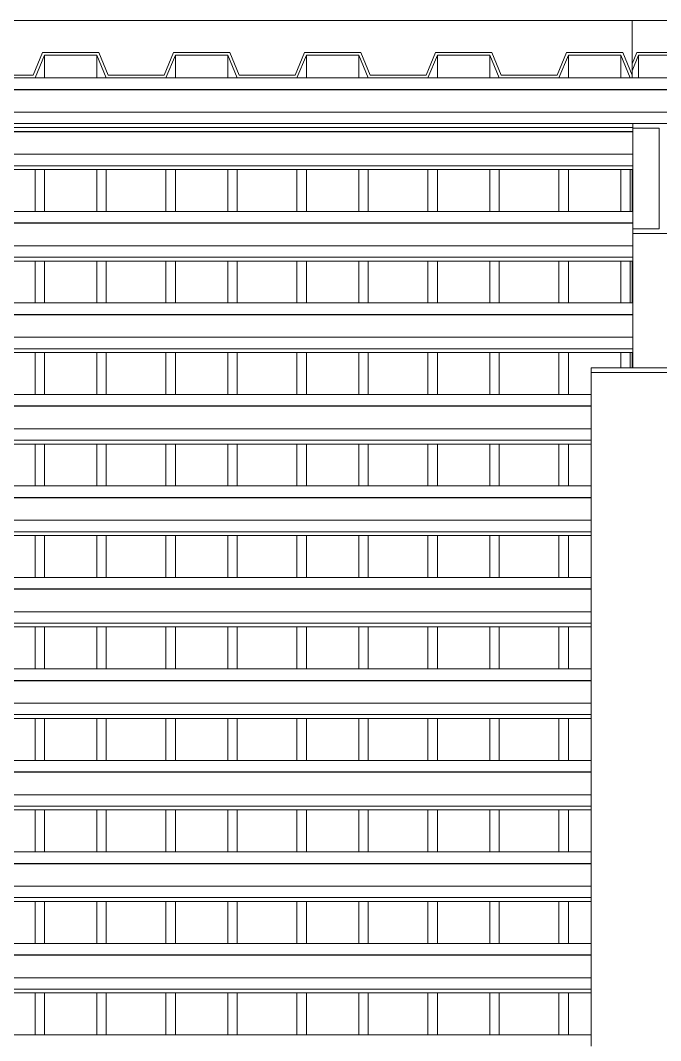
# Model space of a CAD drawing. Header units: metres. Extents: x 78 to 178, y -74 to 157.
# Drawn here: x 101.184 to 102.564, y -50.753 to -48.553 of the extents above; entities that cross this region are included whole.
import ezdxf

# ---------------------------------------------------------------- set-up
doc = ezdxf.new("R2010")
doc.units = ezdxf.units.M
doc.layers.add('01_Fina', color=252, linetype='Continuous', lineweight=15)

msp = doc.modelspace()

# ---------------------------------------------------------------- linework, layer by layer
at = {"layer": '01_Fina'}
for p, q in [((99.80945, -48.55302), (102.50247, -48.55302)), ((102.50247, -48.55302), (105.19549, -48.55302)), ((102.50247, -48.55302), (102.50247, -48.64673)), ((102.50247, -48.55302), (102.50247, -48.67139)), ((101.21144, -48.67139), (101.23161, -48.62207)), ((101.23552, -48.62772), (101.21535, -48.67704)), ((101.23161, -48.62207), (101.35264, -48.62207)), ((101.23552, -48.67704), (101.23552, -48.62772)), ((101.34873, -48.62772), (101.23552, -48.62772)), ((101.34873, -48.67704), (101.34873, -48.62772)), ((101.36891, -48.67704), (101.34873, -48.62772)), ((101.35264, -48.62207), (101.37282, -48.67139)), ((101.49385, -48.67139), (101.51402, -48.62207)), ((101.51793, -48.62772), (101.49776, -48.67704)), ((101.51402, -48.62207), (101.63506, -48.62207)), ((101.51793, -48.67704), (101.51793, -48.62772)), ((101.63115, -48.62772), (101.51793, -48.62772)), ((101.63115, -48.67704), (101.63115, -48.62772)), ((101.65132, -48.67704), (101.63115, -48.62772)), ((101.63506, -48.62207), (101.65523, -48.67139)), ((101.77626, -48.67139), (101.79644, -48.62207)), ((101.80035, -48.62772), (101.78017, -48.67704)), ((101.79644, -48.62207), (101.91747, -48.62207)), ((101.80035, -48.67704), (101.80035, -48.62772)), ((101.91356, -48.62772), (101.80035, -48.62772)), ((101.91356, -48.67704), (101.91356, -48.62772)), ((101.93373, -48.67704), (101.91356, -48.62772)), ((101.91747, -48.62207), (101.93764, -48.67139)), ((102.05868, -48.67139), (102.07885, -48.62207)), ((102.08276, -48.62772), (102.06259, -48.67704)), ((102.07885, -48.62207), (102.19989, -48.62207)), ((102.08276, -48.67704), (102.08276, -48.62772)), ((102.19598, -48.62772), (102.08276, -48.62772)), ((102.19598, -48.67704), (102.19598, -48.62772)), ((102.21615, -48.67704), (102.19598, -48.62772)), ((102.19989, -48.62207), (102.22006, -48.67139)), ((102.34109, -48.67139), (102.36126, -48.62207)), ((102.36517, -48.62772), (102.345, -48.67704)), ((102.36126, -48.62207), (102.4823, -48.62207)), ((102.36517, -48.67704), (102.36517, -48.62772)), ((102.47839, -48.62772), (102.36517, -48.62772)), ((102.47839, -48.67704), (102.47839, -48.62772)), ((102.49856, -48.67704), (102.47839, -48.62772)), ((102.4823, -48.62207), (102.50247, -48.67139)), ((102.50247, -48.64673), (102.51256, -48.62207)), ((102.51647, -48.62772), (102.50247, -48.66194)), ((102.51256, -48.62207), (102.63359, -48.62207)), ((102.51647, -48.67704), (102.51647, -48.62772)), ((102.62968, -48.62772), (102.51647, -48.62772)), ((102.50247, -48.64673), (102.50247, -48.66194)), ((101.21535, -48.67704), (101.08649, -48.67704)), ((101.21144, -48.67139), (101.0904, -48.67139)), ((101.21535, -48.67704), (101.23552, -48.67704)), ((101.23552, -48.67704), (101.34873, -48.67704)), ((101.34873, -48.67704), (101.36891, -48.67704)), ((101.49776, -48.67704), (101.36891, -48.67704)), ((101.49385, -48.67139), (101.37282, -48.67139)), ((101.49776, -48.67704), (101.51793, -48.67704)), ((101.51793, -48.67704), (101.63115, -48.67704)), ((101.63115, -48.67704), (101.65132, -48.67704)), ((101.78017, -48.67704), (101.65132, -48.67704)), ((101.77626, -48.67139), (101.65523, -48.67139)), ((101.78017, -48.67704), (101.80035, -48.67704)), ((101.80035, -48.67704), (101.91356, -48.67704)), ((101.91356, -48.67704), (101.93373, -48.67704)), ((102.06259, -48.67704), (101.93373, -48.67704)), ((102.05868, -48.67139), (101.93764, -48.67139)), ((102.06259, -48.67704), (102.08276, -48.67704)), ((102.08276, -48.67704), (102.19598, -48.67704)), ((102.19598, -48.67704), (102.21615, -48.67704)), ((102.345, -48.67704), (102.21615, -48.67704)), ((102.34109, -48.67139), (102.22006, -48.67139)), ((102.345, -48.67704), (102.36517, -48.67704)), ((102.36517, -48.67704), (102.47839, -48.67704)), ((102.47839, -48.67704), (102.49856, -48.67704)), ((102.50247, -48.67704), (102.49856, -48.67704)), ((102.50247, -48.67139), (102.50247, -48.66194)), ((102.50247, -48.67139), (102.50247, -48.67704)), ((102.50247, -48.67704), (102.51647, -48.67704)), ((102.51647, -48.67704), (102.62968, -48.67704)), ((99.80945, -48.7017), (114.49982, -48.7017)), ((99.80945, -48.70252), (114.49982, -48.70252)), ((99.80945, -48.75102), (114.49982, -48.75102)), ((99.80945, -48.77568), (102.50404, -48.77568)), ((99.80945, -48.7839), (102.50404, -48.7839)), ((99.80945, -48.79241), (102.50404, -48.79241)), ((102.50404, -48.77568), (102.62404, -48.77568)), ((102.50404, -48.7839), (102.50404, -48.77568)), ((102.50404, -48.78534), (102.50404, -48.7839)), ((102.56094, -48.78534), (102.50404, -48.78534)), ((102.50404, -48.78534), (102.50404, -48.79241)), ((102.50404, -48.79241), (102.50404, -48.79323)), ((102.56094, -48.78534), (102.56094, -49.00275)), ((99.80945, -48.79323), (102.50404, -48.79323)), ((102.50404, -48.79323), (102.50404, -48.84173)), ((99.80945, -48.84173), (102.50404, -48.84173)), ((102.50404, -48.84173), (102.50404, -48.86639)), ((99.80945, -48.86639), (102.50404, -48.86639)), ((101.08649, -48.87461), (101.21535, -48.87461)), ((101.21535, -48.96503), (101.21535, -48.87461)), ((101.21535, -48.87461), (101.23552, -48.87461)), ((101.23552, -48.96503), (101.23552, -48.87461)), ((101.23552, -48.87461), (101.34873, -48.87461)), ((101.34873, -48.96503), (101.34873, -48.87461)), ((101.34873, -48.87461), (101.36891, -48.87461)), ((101.36891, -48.96503), (101.36891, -48.87461)), ((101.36891, -48.87461), (101.49776, -48.87461)), ((101.49776, -48.96503), (101.49776, -48.87461)), ((101.49776, -48.87461), (101.51793, -48.87461)), ((101.51793, -48.96503), (101.51793, -48.87461)), ((101.51793, -48.87461), (101.63115, -48.87461)), ((101.63115, -48.96503), (101.63115, -48.87461)), ((101.63115, -48.87461), (101.65132, -48.87461)), ((101.65132, -48.96503), (101.65132, -48.87461)), ((101.65132, -48.87461), (101.78017, -48.87461)), ((101.78017, -48.96503), (101.78017, -48.87461)), ((101.78017, -48.87461), (101.80035, -48.87461)), ((101.80035, -48.96503), (101.80035, -48.87461)), ((101.80035, -48.87461), (101.91356, -48.87461)), ((101.91356, -48.96503), (101.91356, -48.87461)), ((101.91356, -48.87461), (101.93373, -48.87461)), ((101.93373, -48.96503), (101.93373, -48.87461)), ((101.93373, -48.87461), (102.06259, -48.87461)), ((102.06259, -48.96503), (102.06259, -48.87461)), ((102.06259, -48.87461), (102.08276, -48.87461)), ((102.08276, -48.96503), (102.08276, -48.87461)), ((102.08276, -48.87461), (102.19598, -48.87461)), ((102.19598, -48.96503), (102.19598, -48.87461)), ((102.19598, -48.87461), (102.21615, -48.87461)), ((102.21615, -48.96503), (102.21615, -48.87461)), ((102.21615, -48.87461), (102.345, -48.87461)), ((102.345, -48.96503), (102.345, -48.87461)), ((102.345, -48.87461), (102.36517, -48.87461)), ((102.36517, -48.96503), (102.36517, -48.87461)), ((102.36517, -48.87461), (102.47839, -48.87461)), ((102.47839, -48.96503), (102.47839, -48.87461)), ((102.47839, -48.87461), (102.49856, -48.87461)), ((102.49856, -48.96503), (102.49856, -48.87461)), ((102.49856, -48.87461), (102.50247, -48.87461)), ((102.50247, -48.87461), (102.50247, -48.96503)), ((102.50247, -48.87461), (102.50404, -48.87461)), ((102.50404, -48.86639), (102.50404, -48.87461)), ((102.50404, -48.87461), (102.50404, -48.96503)), ((101.08649, -48.96503), (101.21535, -48.96503)), ((101.21535, -48.96503), (101.23552, -48.96503)), ((101.23552, -48.96503), (101.34873, -48.96503)), ((101.34873, -48.96503), (101.36891, -48.96503)), ((101.36891, -48.96503), (101.49776, -48.96503)), ((101.49776, -48.96503), (101.51793, -48.96503)), ((101.51793, -48.96503), (101.63115, -48.96503)), ((101.63115, -48.96503), (101.65132, -48.96503)), ((101.65132, -48.96503), (101.78017, -48.96503)), ((101.78017, -48.96503), (101.80035, -48.96503)), ((101.80035, -48.96503), (101.91356, -48.96503)), ((101.91356, -48.96503), (101.93373, -48.96503)), ((101.93373, -48.96503), (102.06259, -48.96503)), ((102.06259, -48.96503), (102.08276, -48.96503)), ((102.08276, -48.96503), (102.19598, -48.96503)), ((102.19598, -48.96503), (102.21615, -48.96503)), ((102.21615, -48.96503), (102.345, -48.96503)), ((102.345, -48.96503), (102.36517, -48.96503)), ((102.36517, -48.96503), (102.47839, -48.96503)), ((102.47839, -48.96503), (102.49856, -48.96503)), ((102.49856, -48.96503), (102.50247, -48.96503)), ((102.50247, -48.96503), (102.50404, -48.96503)), ((102.50404, -48.96503), (102.50404, -48.98969)), ((99.80945, -48.98969), (102.50404, -48.98969)), ((99.80945, -48.99051), (102.50404, -48.99051)), ((102.50404, -48.98969), (102.50404, -48.99051)), ((102.50404, -48.99051), (102.50404, -49.00275)), ((102.50404, -49.01241), (102.50404, -49.00275)), ((102.50404, -49.00275), (102.56094, -49.00275)), ((102.62404, -49.01241), (102.50404, -49.01241)), ((102.50404, -49.01241), (102.50404, -49.03901)), ((99.80945, -49.03901), (102.50404, -49.03901)), ((102.50404, -49.06367), (102.50404, -49.03901)), ((99.80945, -49.06367), (102.50404, -49.06367)), ((101.08649, -49.07189), (101.21535, -49.07189)), ((101.21535, -49.16231), (101.21535, -49.07189)), ((101.21535, -49.07189), (101.23552, -49.07189)), ((101.23552, -49.16231), (101.23552, -49.07189)), ((101.23552, -49.07189), (101.34873, -49.07189)), ((101.34873, -49.16231), (101.34873, -49.07189)), ((101.34873, -49.07189), (101.36891, -49.07189)), ((101.36891, -49.16231), (101.36891, -49.07189)), ((101.36891, -49.07189), (101.49776, -49.07189)), ((101.49776, -49.16231), (101.49776, -49.07189)), ((101.49776, -49.07189), (101.51793, -49.07189)), ((101.51793, -49.16231), (101.51793, -49.07189)), ((101.51793, -49.07189), (101.63115, -49.07189)), ((101.63115, -49.16231), (101.63115, -49.07189)), ((101.63115, -49.07189), (101.65132, -49.07189)), ((101.65132, -49.16231), (101.65132, -49.07189)), ((101.65132, -49.07189), (101.78017, -49.07189)), ((101.78017, -49.16231), (101.78017, -49.07189)), ((101.78017, -49.07189), (101.80035, -49.07189)), ((101.80035, -49.16231), (101.80035, -49.07189)), ((101.80035, -49.07189), (101.91356, -49.07189)), ((101.91356, -49.16231), (101.91356, -49.07189)), ((101.91356, -49.07189), (101.93373, -49.07189)), ((101.93373, -49.16231), (101.93373, -49.07189)), ((101.93373, -49.07189), (102.06259, -49.07189)), ((102.06259, -49.16231), (102.06259, -49.07189)), ((102.06259, -49.07189), (102.08276, -49.07189)), ((102.08276, -49.16231), (102.08276, -49.07189)), ((102.08276, -49.07189), (102.19598, -49.07189)), ((102.19598, -49.16231), (102.19598, -49.07189)), ((102.19598, -49.07189), (102.21615, -49.07189)), ((102.21615, -49.16231), (102.21615, -49.07189)), ((102.21615, -49.07189), (102.345, -49.07189)), ((102.345, -49.16231), (102.345, -49.07189)), ((102.345, -49.07189), (102.36517, -49.07189)), ((102.36517, -49.16231), (102.36517, -49.07189)), ((102.36517, -49.07189), (102.47839, -49.07189)), ((102.47839, -49.16231), (102.47839, -49.07189)), ((102.47839, -49.07189), (102.49856, -49.07189)), ((102.49856, -49.16231), (102.49856, -49.07189)), ((102.49856, -49.07189), (102.50247, -49.07189)), ((102.50247, -49.07189), (102.50247, -49.16231)), ((102.50247, -49.07189), (102.50404, -49.07189)), ((102.50404, -49.06367), (102.50404, -49.07189)), ((102.50404, -49.07189), (102.50404, -49.16231)), ((101.08649, -49.16231), (101.21535, -49.16231)), ((101.21535, -49.16231), (101.23552, -49.16231)), ((101.23552, -49.16231), (101.34873, -49.16231)), ((101.34873, -49.16231), (101.36891, -49.16231)), ((101.36891, -49.16231), (101.49776, -49.16231)), ((101.49776, -49.16231), (101.51793, -49.16231)), ((101.51793, -49.16231), (101.63115, -49.16231)), ((101.63115, -49.16231), (101.65132, -49.16231)), ((101.65132, -49.16231), (101.78017, -49.16231)), ((101.78017, -49.16231), (101.80035, -49.16231)), ((101.80035, -49.16231), (101.91356, -49.16231)), ((101.91356, -49.16231), (101.93373, -49.16231)), ((101.93373, -49.16231), (102.06259, -49.16231)), ((102.06259, -49.16231), (102.08276, -49.16231)), ((102.08276, -49.16231), (102.19598, -49.16231)), ((102.19598, -49.16231), (102.21615, -49.16231)), ((102.21615, -49.16231), (102.345, -49.16231)), ((102.345, -49.16231), (102.36517, -49.16231)), ((102.36517, -49.16231), (102.47839, -49.16231)), ((102.47839, -49.16231), (102.49856, -49.16231)), ((102.49856, -49.16231), (102.50247, -49.16231)), ((102.50247, -49.16231), (102.50404, -49.16231)), ((102.50404, -49.16231), (102.50404, -49.18697)), ((99.80945, -49.18697), (102.50404, -49.18697)), ((99.80945, -49.18779), (102.50404, -49.18779)), ((102.50404, -49.18697), (102.50404, -49.18779)), ((102.50404, -49.18779), (102.50404, -49.23629)), ((99.80945, -49.23629), (102.50404, -49.23629)), ((102.50404, -49.23629), (102.50404, -49.26095)), ((99.80945, -49.26095), (102.50404, -49.26095)), ((101.08649, -49.26917), (101.21535, -49.26917)), ((101.21535, -49.35959), (101.21535, -49.26917)), ((101.21535, -49.26917), (101.23552, -49.26917)), ((101.23552, -49.35959), (101.23552, -49.26917)), ((101.23552, -49.26917), (101.34873, -49.26917)), ((101.34873, -49.35959), (101.34873, -49.26917)), ((101.34873, -49.26917), (101.36891, -49.26917)), ((101.36891, -49.35959), (101.36891, -49.26917)), ((101.36891, -49.26917), (101.49776, -49.26917)), ((101.49776, -49.35959), (101.49776, -49.26917)), ((101.49776, -49.26917), (101.51793, -49.26917)), ((101.51793, -49.35959), (101.51793, -49.26917)), ((101.51793, -49.26917), (101.63115, -49.26917)), ((101.63115, -49.35959), (101.63115, -49.26917)), ((101.63115, -49.26917), (101.65132, -49.26917)), ((101.65132, -49.35959), (101.65132, -49.26917)), ((101.65132, -49.26917), (101.78017, -49.26917)), ((101.78017, -49.35959), (101.78017, -49.26917)), ((101.78017, -49.26917), (101.80035, -49.26917)), ((101.80035, -49.35959), (101.80035, -49.26917)), ((101.80035, -49.26917), (101.91356, -49.26917)), ((101.91356, -49.35959), (101.91356, -49.26917)), ((101.91356, -49.26917), (101.93373, -49.26917)), ((101.93373, -49.35959), (101.93373, -49.26917)), ((101.93373, -49.26917), (102.06259, -49.26917)), ((102.06259, -49.35959), (102.06259, -49.26917)), ((102.06259, -49.26917), (102.08276, -49.26917)), ((102.08276, -49.35959), (102.08276, -49.26917)), ((102.08276, -49.26917), (102.19598, -49.26917)), ((102.19598, -49.35959), (102.19598, -49.26917)), ((102.19598, -49.26917), (102.21615, -49.26917)), ((102.21615, -49.35959), (102.21615, -49.26917)), ((102.21615, -49.26917), (102.345, -49.26917)), ((102.345, -49.35959), (102.345, -49.26917)), ((102.345, -49.26917), (102.36517, -49.26917)), ((102.36517, -49.35959), (102.36517, -49.26917)), ((102.36517, -49.26917), (102.47839, -49.26917)), ((102.47839, -49.30225), (102.47839, -49.26917)), ((102.47839, -49.26917), (102.49856, -49.26917)), ((102.49856, -49.30225), (102.49856, -49.26917)), ((102.49856, -49.26917), (102.50247, -49.26917)), ((102.50247, -49.26917), (102.50247, -49.30225)), ((102.50247, -49.26917), (102.50404, -49.26917)), ((102.50404, -49.26095), (102.50404, -49.26917)), ((102.50404, -49.26917), (102.50404, -49.30225)), ((102.41404, -49.31212), (102.41404, -49.30225)), ((102.47839, -49.30225), (102.41404, -49.30225)), ((102.47839, -49.31212), (102.41404, -49.31212)), ((102.41404, -49.31212), (102.41404, -49.31218)), ((102.41404, -49.31218), (102.47839, -49.31218)), ((102.41404, -49.31218), (102.41404, -49.35959)), ((102.49856, -49.30225), (102.47839, -49.30225)), ((102.47839, -49.31218), (102.47839, -49.31212)), ((102.49856, -49.31212), (102.47839, -49.31212)), ((102.47839, -49.31218), (102.49856, -49.31218)), ((102.50247, -49.30225), (102.49856, -49.30225)), ((102.49856, -49.31218), (102.49856, -49.31212)), ((102.50247, -49.31212), (102.49856, -49.31212)), ((102.49856, -49.31218), (102.50247, -49.31218)), ((102.50404, -49.30225), (102.50247, -49.30225)), ((102.50247, -49.31212), (102.50247, -49.31218)), ((102.50404, -49.31212), (102.50247, -49.31212)), ((102.50247, -49.31218), (102.50404, -49.31218)), ((102.62968, -49.30225), (102.50404, -49.30225)), ((102.50404, -49.31212), (102.50404, -49.31218)), ((102.62968, -49.31212), (102.50404, -49.31212)), ((101.08649, -49.35959), (101.21535, -49.35959)), ((101.21535, -49.35959), (101.23552, -49.35959)), ((101.23552, -49.35959), (101.34873, -49.35959)), ((101.34873, -49.35959), (101.36891, -49.35959)), ((101.36891, -49.35959), (101.49776, -49.35959)), ((101.49776, -49.35959), (101.51793, -49.35959)), ((101.51793, -49.35959), (101.63115, -49.35959)), ((101.63115, -49.35959), (101.65132, -49.35959)), ((101.65132, -49.35959), (101.78017, -49.35959)), ((101.78017, -49.35959), (101.80035, -49.35959)), ((101.80035, -49.35959), (101.91356, -49.35959)), ((101.91356, -49.35959), (101.93373, -49.35959)), ((101.93373, -49.35959), (102.06259, -49.35959)), ((102.06259, -49.35959), (102.08276, -49.35959)), ((102.08276, -49.35959), (102.19598, -49.35959)), ((102.19598, -49.35959), (102.21615, -49.35959)), ((102.21615, -49.35959), (102.345, -49.35959)), ((102.345, -49.35959), (102.36517, -49.35959)), ((102.36517, -49.35959), (102.41404, -49.35959)), ((102.41404, -49.38425), (102.41404, -49.35959)), ((99.80945, -49.38425), (102.41404, -49.38425)), ((99.80945, -49.38507), (102.41404, -49.38507)), ((102.41404, -49.38507), (102.41404, -49.38425)), ((102.41404, -49.43357), (102.41404, -49.38507)), ((99.80945, -49.43357), (102.41404, -49.43357)), ((102.41404, -49.45823), (102.41404, -49.43357)), ((99.80945, -49.45823), (102.41404, -49.45823)), ((101.08649, -49.46645), (101.21535, -49.46645)), ((101.21535, -49.55687), (101.21535, -49.46645)), ((101.21535, -49.46645), (101.23552, -49.46645)), ((101.23552, -49.55687), (101.23552, -49.46645)), ((101.23552, -49.46645), (101.34873, -49.46645)), ((101.34873, -49.55687), (101.34873, -49.46645)), ((101.34873, -49.46645), (101.36891, -49.46645)), ((101.36891, -49.55687), (101.36891, -49.46645)), ((101.36891, -49.46645), (101.49776, -49.46645)), ((101.49776, -49.55687), (101.49776, -49.46645)), ((101.49776, -49.46645), (101.51793, -49.46645)), ((101.51793, -49.55687), (101.51793, -49.46645)), ((101.51793, -49.46645), (101.63115, -49.46645)), ((101.63115, -49.55687), (101.63115, -49.46645)), ((101.63115, -49.46645), (101.65132, -49.46645)), ((101.65132, -49.55687), (101.65132, -49.46645)), ((101.65132, -49.46645), (101.78017, -49.46645)), ((101.78017, -49.55687), (101.78017, -49.46645)), ((101.78017, -49.46645), (101.80035, -49.46645)), ((101.80035, -49.55687), (101.80035, -49.46645)), ((101.80035, -49.46645), (101.91356, -49.46645)), ((101.91356, -49.55687), (101.91356, -49.46645)), ((101.91356, -49.46645), (101.93373, -49.46645)), ((101.93373, -49.55687), (101.93373, -49.46645)), ((101.93373, -49.46645), (102.06259, -49.46645)), ((102.06259, -49.55687), (102.06259, -49.46645)), ((102.06259, -49.46645), (102.08276, -49.46645)), ((102.08276, -49.55687), (102.08276, -49.46645)), ((102.08276, -49.46645), (102.19598, -49.46645)), ((102.19598, -49.55687), (102.19598, -49.46645)), ((102.19598, -49.46645), (102.21615, -49.46645)), ((102.21615, -49.55687), (102.21615, -49.46645)), ((102.21615, -49.46645), (102.345, -49.46645)), ((102.345, -49.55687), (102.345, -49.46645)), ((102.345, -49.46645), (102.36517, -49.46645)), ((102.36517, -49.55687), (102.36517, -49.46645)), ((102.36517, -49.46645), (102.41404, -49.46645)), ((102.41404, -49.46645), (102.41404, -49.45823)), ((102.41404, -49.55687), (102.41404, -49.46645)), ((101.08649, -49.55687), (101.21535, -49.55687)), ((101.21535, -49.55687), (101.23552, -49.55687)), ((101.23552, -49.55687), (101.34873, -49.55687)), ((101.34873, -49.55687), (101.36891, -49.55687)), ((101.36891, -49.55687), (101.49776, -49.55687)), ((101.49776, -49.55687), (101.51793, -49.55687)), ((101.51793, -49.55687), (101.63115, -49.55687)), ((101.63115, -49.55687), (101.65132, -49.55687)), ((101.65132, -49.55687), (101.78017, -49.55687)), ((101.78017, -49.55687), (101.80035, -49.55687)), ((101.80035, -49.55687), (101.91356, -49.55687)), ((101.91356, -49.55687), (101.93373, -49.55687)), ((101.93373, -49.55687), (102.06259, -49.55687)), ((102.06259, -49.55687), (102.08276, -49.55687)), ((102.08276, -49.55687), (102.19598, -49.55687)), ((102.19598, -49.55687), (102.21615, -49.55687)), ((102.21615, -49.55687), (102.345, -49.55687)), ((102.345, -49.55687), (102.36517, -49.55687)), ((102.36517, -49.55687), (102.41404, -49.55687)), ((102.41404, -49.58153), (102.41404, -49.55687)), ((99.80945, -49.58153), (102.41404, -49.58153)), ((99.80945, -49.58235), (102.41404, -49.58235)), ((102.41404, -49.58235), (102.41404, -49.58153)), ((102.41404, -49.63085), (102.41404, -49.58235)), ((99.80945, -49.63085), (102.41404, -49.63085)), ((102.41404, -49.65551), (102.41404, -49.63085)), ((99.80945, -49.65551), (102.41404, -49.65551)), ((101.08649, -49.66373), (101.21535, -49.66373)), ((101.21535, -49.75415), (101.21535, -49.66373)), ((101.21535, -49.66373), (101.23552, -49.66373)), ((101.23552, -49.75415), (101.23552, -49.66373)), ((101.23552, -49.66373), (101.34873, -49.66373)), ((101.34873, -49.75415), (101.34873, -49.66373)), ((101.34873, -49.66373), (101.36891, -49.66373)), ((101.36891, -49.75415), (101.36891, -49.66373)), ((101.36891, -49.66373), (101.49776, -49.66373)), ((101.49776, -49.75415), (101.49776, -49.66373)), ((101.49776, -49.66373), (101.51793, -49.66373)), ((101.51793, -49.75415), (101.51793, -49.66373)), ((101.51793, -49.66373), (101.63115, -49.66373)), ((101.63115, -49.75415), (101.63115, -49.66373)), ((101.63115, -49.66373), (101.65132, -49.66373)), ((101.65132, -49.75415), (101.65132, -49.66373)), ((101.65132, -49.66373), (101.78017, -49.66373)), ((101.78017, -49.75415), (101.78017, -49.66373)), ((101.78017, -49.66373), (101.80035, -49.66373)), ((101.80035, -49.75415), (101.80035, -49.66373)), ((101.80035, -49.66373), (101.91356, -49.66373)), ((101.91356, -49.75415), (101.91356, -49.66373)), ((101.91356, -49.66373), (101.93373, -49.66373)), ((101.93373, -49.75415), (101.93373, -49.66373)), ((101.93373, -49.66373), (102.06259, -49.66373)), ((102.06259, -49.75415), (102.06259, -49.66373)), ((102.06259, -49.66373), (102.08276, -49.66373)), ((102.08276, -49.75415), (102.08276, -49.66373)), ((102.08276, -49.66373), (102.19598, -49.66373)), ((102.19598, -49.75415), (102.19598, -49.66373)), ((102.19598, -49.66373), (102.21615, -49.66373)), ((102.21615, -49.75415), (102.21615, -49.66373)), ((102.21615, -49.66373), (102.345, -49.66373)), ((102.345, -49.75415), (102.345, -49.66373)), ((102.345, -49.66373), (102.36517, -49.66373)), ((102.36517, -49.75415), (102.36517, -49.66373)), ((102.36517, -49.66373), (102.41404, -49.66373)), ((102.41404, -49.66373), (102.41404, -49.65551)), ((102.41404, -49.75415), (102.41404, -49.66373)), ((101.08649, -49.75415), (101.21535, -49.75415)), ((101.21535, -49.75415), (101.23552, -49.75415)), ((101.23552, -49.75415), (101.34873, -49.75415)), ((101.34873, -49.75415), (101.36891, -49.75415)), ((101.36891, -49.75415), (101.49776, -49.75415)), ((101.49776, -49.75415), (101.51793, -49.75415)), ((101.51793, -49.75415), (101.63115, -49.75415)), ((101.63115, -49.75415), (101.65132, -49.75415)), ((101.65132, -49.75415), (101.78017, -49.75415)), ((101.78017, -49.75415), (101.80035, -49.75415)), ((101.80035, -49.75415), (101.91356, -49.75415)), ((101.91356, -49.75415), (101.93373, -49.75415)), ((101.93373, -49.75415), (102.06259, -49.75415)), ((102.06259, -49.75415), (102.08276, -49.75415)), ((102.08276, -49.75415), (102.19598, -49.75415)), ((102.19598, -49.75415), (102.21615, -49.75415)), ((102.21615, -49.75415), (102.345, -49.75415)), ((102.345, -49.75415), (102.36517, -49.75415)), ((102.36517, -49.75415), (102.41404, -49.75415)), ((102.41404, -49.77881), (102.41404, -49.75415)), ((99.80945, -49.77881), (102.41404, -49.77881)), ((99.80945, -49.77963), (102.41404, -49.77963)), ((102.41404, -49.77963), (102.41404, -49.77881)), ((102.41404, -49.82813), (102.41404, -49.77963)), ((99.80945, -49.82813), (102.41404, -49.82813)), ((102.41404, -49.85279), (102.41404, -49.82813)), ((99.80945, -49.85279), (102.41404, -49.85279)), ((101.08649, -49.86101), (101.21535, -49.86101)), ((101.21535, -49.95143), (101.21535, -49.86101)), ((101.21535, -49.86101), (101.23552, -49.86101)), ((101.23552, -49.95143), (101.23552, -49.86101)), ((101.23552, -49.86101), (101.34873, -49.86101)), ((101.34873, -49.95143), (101.34873, -49.86101)), ((101.34873, -49.86101), (101.36891, -49.86101)), ((101.36891, -49.95143), (101.36891, -49.86101)), ((101.36891, -49.86101), (101.49776, -49.86101)), ((101.49776, -49.95143), (101.49776, -49.86101)), ((101.49776, -49.86101), (101.51793, -49.86101)), ((101.51793, -49.95143), (101.51793, -49.86101)), ((101.51793, -49.86101), (101.63115, -49.86101)), ((101.63115, -49.95143), (101.63115, -49.86101)), ((101.63115, -49.86101), (101.65132, -49.86101)), ((101.65132, -49.95143), (101.65132, -49.86101)), ((101.65132, -49.86101), (101.78017, -49.86101)), ((101.78017, -49.95143), (101.78017, -49.86101)), ((101.78017, -49.86101), (101.80035, -49.86101)), ((101.80035, -49.95143), (101.80035, -49.86101)), ((101.80035, -49.86101), (101.91356, -49.86101)), ((101.91356, -49.95143), (101.91356, -49.86101)), ((101.91356, -49.86101), (101.93373, -49.86101)), ((101.93373, -49.95143), (101.93373, -49.86101)), ((101.93373, -49.86101), (102.06259, -49.86101)), ((102.06259, -49.95143), (102.06259, -49.86101)), ((102.06259, -49.86101), (102.08276, -49.86101)), ((102.08276, -49.95143), (102.08276, -49.86101)), ((102.08276, -49.86101), (102.19598, -49.86101)), ((102.19598, -49.95143), (102.19598, -49.86101)), ((102.19598, -49.86101), (102.21615, -49.86101)), ((102.21615, -49.95143), (102.21615, -49.86101)), ((102.21615, -49.86101), (102.345, -49.86101)), ((102.345, -49.95143), (102.345, -49.86101)), ((102.345, -49.86101), (102.36517, -49.86101)), ((102.36517, -49.95143), (102.36517, -49.86101)), ((102.36517, -49.86101), (102.41404, -49.86101)), ((102.41404, -49.86101), (102.41404, -49.85279)), ((102.41404, -49.95143), (102.41404, -49.86101)), ((101.08649, -49.95143), (101.21535, -49.95143)), ((101.21535, -49.95143), (101.23552, -49.95143)), ((101.23552, -49.95143), (101.34873, -49.95143)), ((101.34873, -49.95143), (101.36891, -49.95143)), ((101.36891, -49.95143), (101.49776, -49.95143)), ((101.49776, -49.95143), (101.51793, -49.95143)), ((101.51793, -49.95143), (101.63115, -49.95143)), ((101.63115, -49.95143), (101.65132, -49.95143)), ((101.65132, -49.95143), (101.78017, -49.95143)), ((101.78017, -49.95143), (101.80035, -49.95143)), ((101.80035, -49.95143), (101.91356, -49.95143)), ((101.91356, -49.95143), (101.93373, -49.95143)), ((101.93373, -49.95143), (102.06259, -49.95143)), ((102.06259, -49.95143), (102.08276, -49.95143)), ((102.08276, -49.95143), (102.19598, -49.95143)), ((102.19598, -49.95143), (102.21615, -49.95143)), ((102.21615, -49.95143), (102.345, -49.95143)), ((102.345, -49.95143), (102.36517, -49.95143)), ((102.36517, -49.95143), (102.41404, -49.95143)), ((102.41404, -49.97609), (102.41404, -49.95143)), ((99.80945, -49.97609), (102.41404, -49.97609)), ((99.80945, -49.97691), (102.41404, -49.97691)), ((102.41404, -49.97691), (102.41404, -49.97609)), ((102.41404, -50.0254), (102.41404, -49.97691)), ((99.80945, -50.0254), (102.41404, -50.0254)), ((102.41404, -50.05006), (102.41404, -50.0254)), ((99.80945, -50.05006), (102.41404, -50.05006)), ((101.08649, -50.05828), (101.21535, -50.05828)), ((101.21535, -50.1487), (101.21535, -50.05828)), ((101.21535, -50.05828), (101.23552, -50.05828)), ((101.23552, -50.1487), (101.23552, -50.05828)), ((101.23552, -50.05828), (101.34873, -50.05828)), ((101.34873, -50.1487), (101.34873, -50.05828)), ((101.34873, -50.05828), (101.36891, -50.05828)), ((101.36891, -50.1487), (101.36891, -50.05828)), ((101.36891, -50.05828), (101.49776, -50.05828)), ((101.49776, -50.1487), (101.49776, -50.05828)), ((101.49776, -50.05828), (101.51793, -50.05828)), ((101.51793, -50.1487), (101.51793, -50.05828)), ((101.51793, -50.05828), (101.63115, -50.05828)), ((101.63115, -50.1487), (101.63115, -50.05828)), ((101.63115, -50.05828), (101.65132, -50.05828)), ((101.65132, -50.1487), (101.65132, -50.05828)), ((101.65132, -50.05828), (101.78017, -50.05828)), ((101.78017, -50.1487), (101.78017, -50.05828)), ((101.78017, -50.05828), (101.80035, -50.05828)), ((101.80035, -50.1487), (101.80035, -50.05828)), ((101.80035, -50.05828), (101.91356, -50.05828)), ((101.91356, -50.1487), (101.91356, -50.05828)), ((101.91356, -50.05828), (101.93373, -50.05828)), ((101.93373, -50.1487), (101.93373, -50.05828)), ((101.93373, -50.05828), (102.06259, -50.05828)), ((102.06259, -50.1487), (102.06259, -50.05828)), ((102.06259, -50.05828), (102.08276, -50.05828)), ((102.08276, -50.1487), (102.08276, -50.05828)), ((102.08276, -50.05828), (102.19598, -50.05828)), ((102.19598, -50.1487), (102.19598, -50.05828)), ((102.19598, -50.05828), (102.21615, -50.05828)), ((102.21615, -50.1487), (102.21615, -50.05828)), ((102.21615, -50.05828), (102.345, -50.05828)), ((102.345, -50.1487), (102.345, -50.05828)), ((102.345, -50.05828), (102.36517, -50.05828)), ((102.36517, -50.1487), (102.36517, -50.05828)), ((102.36517, -50.05828), (102.41404, -50.05828)), ((102.41404, -50.05828), (102.41404, -50.05006)), ((102.41404, -50.1487), (102.41404, -50.05828)), ((101.08649, -50.1487), (101.21535, -50.1487)), ((101.21535, -50.1487), (101.23552, -50.1487)), ((101.23552, -50.1487), (101.34873, -50.1487)), ((101.34873, -50.1487), (101.36891, -50.1487)), ((101.36891, -50.1487), (101.49776, -50.1487)), ((101.49776, -50.1487), (101.51793, -50.1487)), ((101.51793, -50.1487), (101.63115, -50.1487)), ((101.63115, -50.1487), (101.65132, -50.1487)), ((101.65132, -50.1487), (101.78017, -50.1487)), ((101.78017, -50.1487), (101.80035, -50.1487)), ((101.80035, -50.1487), (101.91356, -50.1487)), ((101.91356, -50.1487), (101.93373, -50.1487)), ((101.93373, -50.1487), (102.06259, -50.1487)), ((102.06259, -50.1487), (102.08276, -50.1487)), ((102.08276, -50.1487), (102.19598, -50.1487)), ((102.19598, -50.1487), (102.21615, -50.1487)), ((102.21615, -50.1487), (102.345, -50.1487)), ((102.345, -50.1487), (102.36517, -50.1487)), ((102.36517, -50.1487), (102.41404, -50.1487)), ((102.41404, -50.17336), (102.41404, -50.1487)), ((99.80945, -50.17336), (102.41404, -50.17336)), ((99.80945, -50.17419), (102.41404, -50.17419)), ((102.41404, -50.17419), (102.41404, -50.17336)), ((102.41404, -50.22268), (102.41404, -50.17419)), ((99.80945, -50.22268), (102.41404, -50.22268)), ((102.41404, -50.24734), (102.41404, -50.22268)), ((99.80945, -50.24734), (102.41404, -50.24734)), ((101.08649, -50.25556), (101.21535, -50.25556)), ((101.21535, -50.34598), (101.21535, -50.25556)), ((101.21535, -50.25556), (101.23552, -50.25556)), ((101.23552, -50.34598), (101.23552, -50.25556)), ((101.23552, -50.25556), (101.34873, -50.25556)), ((101.34873, -50.34598), (101.34873, -50.25556)), ((101.34873, -50.25556), (101.36891, -50.25556)), ((101.36891, -50.34598), (101.36891, -50.25556)), ((101.36891, -50.25556), (101.49776, -50.25556)), ((101.49776, -50.34598), (101.49776, -50.25556)), ((101.49776, -50.25556), (101.51793, -50.25556)), ((101.51793, -50.34598), (101.51793, -50.25556)), ((101.51793, -50.25556), (101.63115, -50.25556)), ((101.63115, -50.34598), (101.63115, -50.25556)), ((101.63115, -50.25556), (101.65132, -50.25556)), ((101.65132, -50.34598), (101.65132, -50.25556)), ((101.65132, -50.25556), (101.78017, -50.25556)), ((101.78017, -50.34598), (101.78017, -50.25556)), ((101.78017, -50.25556), (101.80035, -50.25556)), ((101.80035, -50.34598), (101.80035, -50.25556)), ((101.80035, -50.25556), (101.91356, -50.25556)), ((101.91356, -50.34598), (101.91356, -50.25556)), ((101.91356, -50.25556), (101.93373, -50.25556)), ((101.93373, -50.34598), (101.93373, -50.25556)), ((101.93373, -50.25556), (102.06259, -50.25556)), ((102.06259, -50.34598), (102.06259, -50.25556)), ((102.06259, -50.25556), (102.08276, -50.25556)), ((102.08276, -50.34598), (102.08276, -50.25556)), ((102.08276, -50.25556), (102.19598, -50.25556)), ((102.19598, -50.34598), (102.19598, -50.25556)), ((102.19598, -50.25556), (102.21615, -50.25556)), ((102.21615, -50.34598), (102.21615, -50.25556)), ((102.21615, -50.25556), (102.345, -50.25556)), ((102.345, -50.34598), (102.345, -50.25556)), ((102.345, -50.25556), (102.36517, -50.25556)), ((102.36517, -50.34598), (102.36517, -50.25556)), ((102.36517, -50.25556), (102.41404, -50.25556)), ((102.41404, -50.25556), (102.41404, -50.24734)), ((102.41404, -50.34598), (102.41404, -50.25556)), ((101.08649, -50.34598), (101.21535, -50.34598)), ((101.21535, -50.34598), (101.23552, -50.34598)), ((101.23552, -50.34598), (101.34873, -50.34598)), ((101.34873, -50.34598), (101.36891, -50.34598)), ((101.36891, -50.34598), (101.49776, -50.34598)), ((101.49776, -50.34598), (101.51793, -50.34598)), ((101.51793, -50.34598), (101.63115, -50.34598)), ((101.63115, -50.34598), (101.65132, -50.34598)), ((101.65132, -50.34598), (101.78017, -50.34598)), ((101.78017, -50.34598), (101.80035, -50.34598)), ((101.80035, -50.34598), (101.91356, -50.34598)), ((101.91356, -50.34598), (101.93373, -50.34598)), ((101.93373, -50.34598), (102.06259, -50.34598)), ((102.06259, -50.34598), (102.08276, -50.34598)), ((102.08276, -50.34598), (102.19598, -50.34598)), ((102.19598, -50.34598), (102.21615, -50.34598)), ((102.21615, -50.34598), (102.345, -50.34598)), ((102.345, -50.34598), (102.36517, -50.34598)), ((102.36517, -50.34598), (102.41404, -50.34598)), ((102.41404, -50.37064), (102.41404, -50.34598)), ((99.80945, -50.37064), (102.41404, -50.37064)), ((99.80945, -50.37146), (102.41404, -50.37146)), ((102.41404, -50.37146), (102.41404, -50.37064)), ((102.41404, -50.41996), (102.41404, -50.37146)), ((99.80945, -50.41996), (102.41404, -50.41996)), ((102.41404, -50.44462), (102.41404, -50.41996)), ((99.80945, -50.44462), (102.41404, -50.44462)), ((101.08649, -50.45284), (101.21535, -50.45284)), ((101.21535, -50.54326), (101.21535, -50.45284)), ((101.21535, -50.45284), (101.23552, -50.45284)), ((101.23552, -50.54326), (101.23552, -50.45284)), ((101.23552, -50.45284), (101.34873, -50.45284)), ((101.34873, -50.54326), (101.34873, -50.45284)), ((101.34873, -50.45284), (101.36891, -50.45284)), ((101.36891, -50.54326), (101.36891, -50.45284)), ((101.36891, -50.45284), (101.49776, -50.45284)), ((101.49776, -50.54326), (101.49776, -50.45284)), ((101.49776, -50.45284), (101.51793, -50.45284)), ((101.51793, -50.54326), (101.51793, -50.45284)), ((101.51793, -50.45284), (101.63115, -50.45284)), ((101.63115, -50.54326), (101.63115, -50.45284)), ((101.63115, -50.45284), (101.65132, -50.45284)), ((101.65132, -50.54326), (101.65132, -50.45284)), ((101.65132, -50.45284), (101.78017, -50.45284)), ((101.78017, -50.54326), (101.78017, -50.45284)), ((101.78017, -50.45284), (101.80035, -50.45284)), ((101.80035, -50.54326), (101.80035, -50.45284)), ((101.80035, -50.45284), (101.91356, -50.45284)), ((101.91356, -50.54326), (101.91356, -50.45284)), ((101.91356, -50.45284), (101.93373, -50.45284)), ((101.93373, -50.54326), (101.93373, -50.45284)), ((101.93373, -50.45284), (102.06259, -50.45284)), ((102.06259, -50.54326), (102.06259, -50.45284)), ((102.06259, -50.45284), (102.08276, -50.45284)), ((102.08276, -50.54326), (102.08276, -50.45284)), ((102.08276, -50.45284), (102.19598, -50.45284)), ((102.19598, -50.54326), (102.19598, -50.45284)), ((102.19598, -50.45284), (102.21615, -50.45284)), ((102.21615, -50.54326), (102.21615, -50.45284)), ((102.21615, -50.45284), (102.345, -50.45284)), ((102.345, -50.54326), (102.345, -50.45284)), ((102.345, -50.45284), (102.36517, -50.45284)), ((102.36517, -50.54326), (102.36517, -50.45284)), ((102.36517, -50.45284), (102.41404, -50.45284)), ((102.41404, -50.45284), (102.41404, -50.44462)), ((102.41404, -50.54326), (102.41404, -50.45284)), ((101.08649, -50.54326), (101.21535, -50.54326)), ((101.21535, -50.54326), (101.23552, -50.54326)), ((101.23552, -50.54326), (101.34873, -50.54326)), ((101.34873, -50.54326), (101.36891, -50.54326)), ((101.36891, -50.54326), (101.49776, -50.54326)), ((101.49776, -50.54326), (101.51793, -50.54326)), ((101.51793, -50.54326), (101.63115, -50.54326)), ((101.63115, -50.54326), (101.65132, -50.54326)), ((101.65132, -50.54326), (101.78017, -50.54326)), ((101.78017, -50.54326), (101.80035, -50.54326)), ((101.80035, -50.54326), (101.91356, -50.54326)), ((101.91356, -50.54326), (101.93373, -50.54326)), ((101.93373, -50.54326), (102.06259, -50.54326)), ((102.06259, -50.54326), (102.08276, -50.54326)), ((102.08276, -50.54326), (102.19598, -50.54326)), ((102.19598, -50.54326), (102.21615, -50.54326)), ((102.21615, -50.54326), (102.345, -50.54326)), ((102.345, -50.54326), (102.36517, -50.54326)), ((102.36517, -50.54326), (102.41404, -50.54326)), ((102.41404, -50.56792), (102.41404, -50.54326)), ((99.80945, -50.56792), (102.41404, -50.56792)), ((99.80945, -50.56874), (102.41404, -50.56874)), ((102.41404, -50.56874), (102.41404, -50.56792)), ((102.41404, -50.61724), (102.41404, -50.56874)), ((99.80945, -50.61724), (102.41404, -50.61724)), ((102.41404, -50.6419), (102.41404, -50.61724)), ((99.80945, -50.6419), (102.41404, -50.6419)), ((101.08649, -50.65012), (101.21535, -50.65012)), ((101.21535, -50.74054), (101.21535, -50.65012)), ((101.21535, -50.65012), (101.23552, -50.65012)), ((101.23552, -50.74054), (101.23552, -50.65012)), ((101.23552, -50.65012), (101.34873, -50.65012)), ((101.34873, -50.74054), (101.34873, -50.65012)), ((101.34873, -50.65012), (101.36891, -50.65012)), ((101.36891, -50.74054), (101.36891, -50.65012)), ((101.36891, -50.65012), (101.49776, -50.65012)), ((101.49776, -50.74054), (101.49776, -50.65012)), ((101.49776, -50.65012), (101.51793, -50.65012)), ((101.51793, -50.74054), (101.51793, -50.65012)), ((101.51793, -50.65012), (101.63115, -50.65012)), ((101.63115, -50.74054), (101.63115, -50.65012)), ((101.63115, -50.65012), (101.65132, -50.65012)), ((101.65132, -50.74054), (101.65132, -50.65012)), ((101.65132, -50.65012), (101.78017, -50.65012)), ((101.78017, -50.74054), (101.78017, -50.65012)), ((101.78017, -50.65012), (101.80035, -50.65012)), ((101.80035, -50.74054), (101.80035, -50.65012)), ((101.80035, -50.65012), (101.91356, -50.65012)), ((101.91356, -50.74054), (101.91356, -50.65012)), ((101.91356, -50.65012), (101.93373, -50.65012)), ((101.93373, -50.74054), (101.93373, -50.65012)), ((101.93373, -50.65012), (102.06259, -50.65012)), ((102.06259, -50.74054), (102.06259, -50.65012)), ((102.06259, -50.65012), (102.08276, -50.65012)), ((102.08276, -50.74054), (102.08276, -50.65012)), ((102.08276, -50.65012), (102.19598, -50.65012)), ((102.19598, -50.74054), (102.19598, -50.65012)), ((102.19598, -50.65012), (102.21615, -50.65012)), ((102.21615, -50.74054), (102.21615, -50.65012)), ((102.21615, -50.65012), (102.345, -50.65012)), ((102.345, -50.74054), (102.345, -50.65012)), ((102.345, -50.65012), (102.36517, -50.65012)), ((102.36517, -50.74054), (102.36517, -50.65012)), ((102.36517, -50.65012), (102.41404, -50.65012)), ((102.41404, -50.65012), (102.41404, -50.6419)), ((102.41404, -50.74054), (102.41404, -50.65012)), ((101.08649, -50.74054), (101.21535, -50.74054)), ((101.21535, -50.74054), (101.23552, -50.74054)), ((101.23552, -50.74054), (101.34873, -50.74054)), ((101.34873, -50.74054), (101.36891, -50.74054)), ((101.36891, -50.74054), (101.49776, -50.74054)), ((101.49776, -50.74054), (101.51793, -50.74054)), ((101.51793, -50.74054), (101.63115, -50.74054)), ((101.63115, -50.74054), (101.65132, -50.74054)), ((101.65132, -50.74054), (101.78017, -50.74054)), ((101.78017, -50.74054), (101.80035, -50.74054)), ((101.80035, -50.74054), (101.91356, -50.74054)), ((101.91356, -50.74054), (101.93373, -50.74054)), ((101.93373, -50.74054), (102.06259, -50.74054)), ((102.06259, -50.74054), (102.08276, -50.74054)), ((102.08276, -50.74054), (102.19598, -50.74054)), ((102.19598, -50.74054), (102.21615, -50.74054)), ((102.21615, -50.74054), (102.345, -50.74054)), ((102.345, -50.74054), (102.36517, -50.74054)), ((102.36517, -50.74054), (102.41404, -50.74054)), ((102.41404, -50.7652), (102.41404, -50.74054))]:
    msp.add_line(p, q, dxfattribs=at)

doc.saveas('drawing.dxf')
